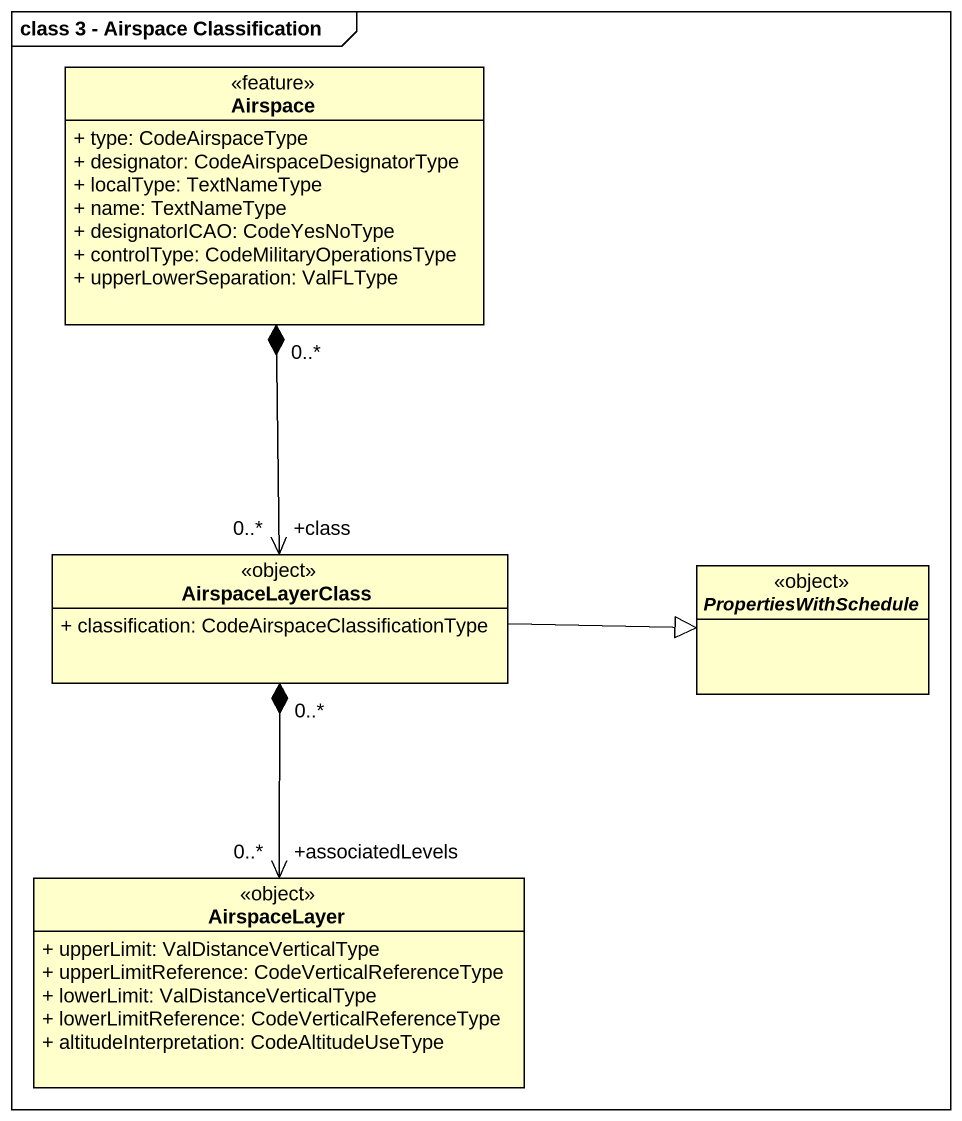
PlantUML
@startuml
mainframe class 3 - Airspace Classification
hide circle
hide empty members
skinparam classAttributeIconSize 0
class Airspace <<feature>> {
  + type: CodeAirspaceType
  + designator: CodeAirspaceDesignatorType
  + localType: TextNameType
  + name: TextNameType
  + designatorICAO: CodeYesNoType
  + controlType: CodeMilitaryOperationsType
  + upperLowerSeparation: ValFLType
}
class AirspaceLayerClass <<object>> {
  + classification: CodeAirspaceClassificationType
}
abstract class PropertiesWithSchedule <<object>>
class AirspaceLayer <<object>> {
  + upperLimit: ValDistanceVerticalType
  + upperLimitReference: CodeVerticalReferenceType
  + lowerLimit: ValDistanceVerticalType
  + lowerLimitReference: CodeVerticalReferenceType
  + altitudeInterpretation: CodeAltitudeUseType
}
Airspace "0..*" *--> "+class\n0..*" AirspaceLayerClass
AirspaceLayerClass -right-|> PropertiesWithSchedule
AirspaceLayerClass "0..*" *--> "+associatedLevels\n0..*" AirspaceLayer
@enduml
